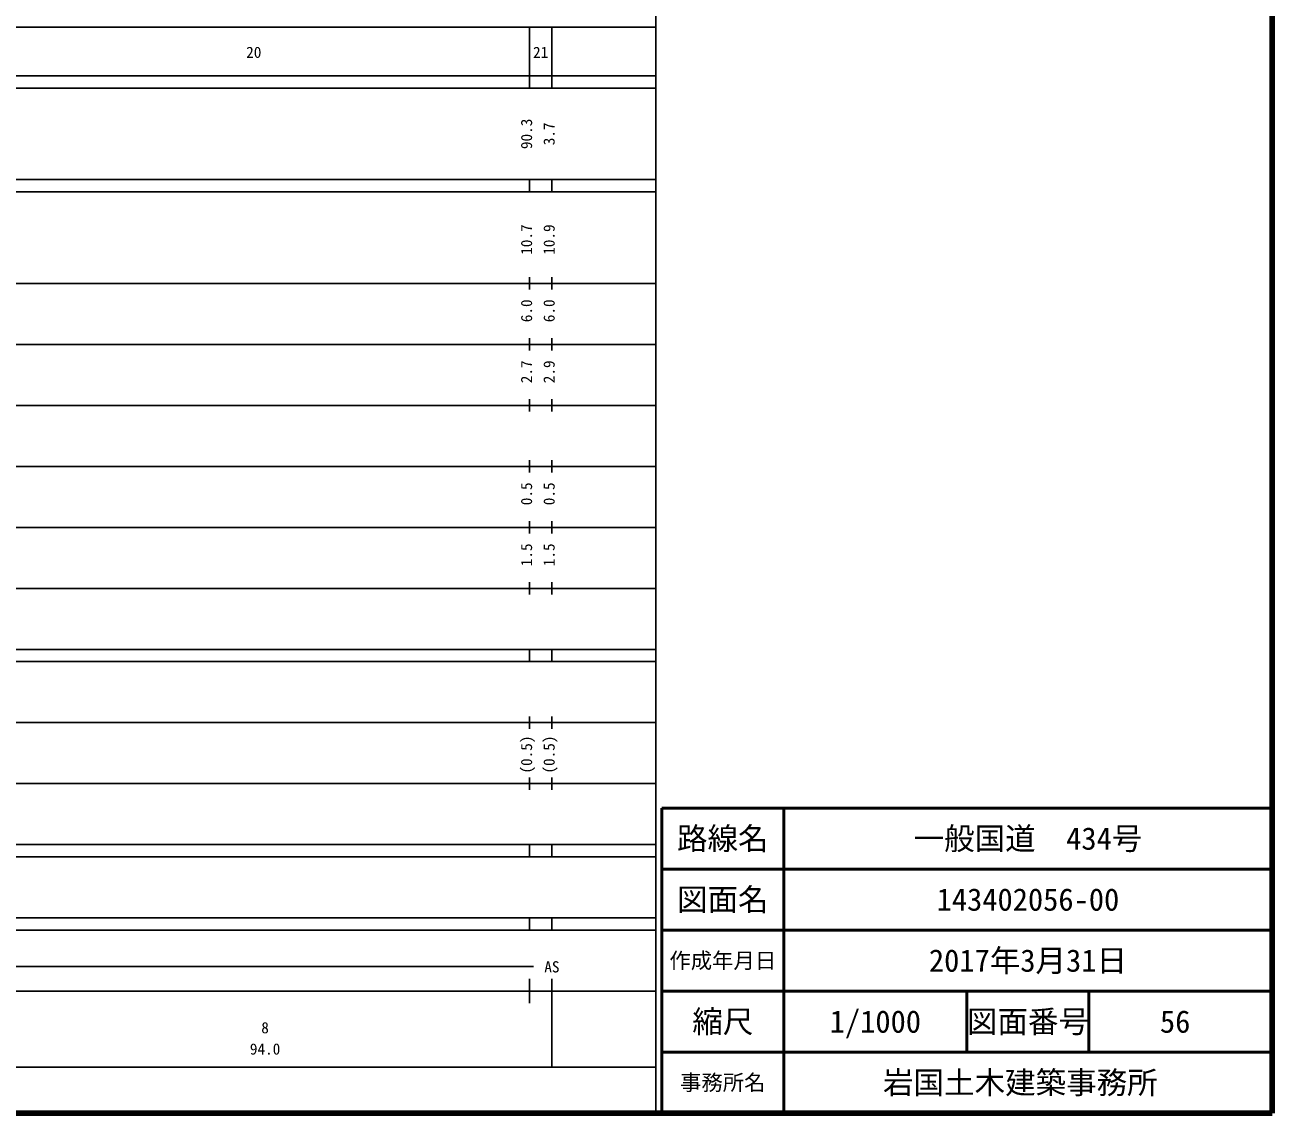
# Model space of a CAD drawing. Units: millimetres on the paper, enlarged 1000 times. Extents: x 40000 to 680000, y 20000 to 380000.
# Drawn here: x 475650 to 680000, y 20000 to 198357 of the extents above; entities that cross this region are included whole.
import ezdxf
from ezdxf.enums import TextEntityAlignment as Align

# ---------------------------------------------------------------- set-up
doc = ezdxf.new("R2010")
doc.units = ezdxf.units.MM
doc.header["$LTSCALE"] = 1000
for name, color, linetype, lineweight in [('M-BGD-RSTR', 7, 'Continuous', 25), ('M-TTL', 2, 'Continuous', 140), ('M-TTL-FRAM', 2, 'Continuous', 50), ('M-TTL-LINE', 7, 'Continuous', 50)]:
    doc.layers.add(name, color=color, linetype=linetype, lineweight=lineweight)
doc.layers.add('M-TTL-TXT', color=7, linetype='Continuous')
doc.styles.add('ＭＳ ゴシック', font='')
doc.styles.get('ＭＳ ゴシック').set_extended_font_data('MS Gothic')

msp = doc.modelspace()

# ---------------------------------------------------------------- linework, layer by layer
at = {"layer": 'M-BGD-RSTR'}
for p, q in [((579000, 20000), (579000, 370000)), ((68000, 198000), (579000, 198000)), ((558300, 188000), (558300, 198000)), ((562000, 188000), (562000, 198000)), ((40000, 190000), (579000, 190000)), ((40000, 188000), (579000, 188000)), ((40000, 173000), (579000, 173000)), ((558300, 171000), (558300, 173000)), ((562000, 171000), (562000, 173000)), ((40000, 171000), (579000, 171000)), ((40000, 156000), (579000, 156000)), ((558300, 155000), (558300, 157000)), ((562000, 155000), (562000, 157000)), ((46000, 146000), (579000, 146000)), ((558300, 145000), (558300, 147000)), ((562000, 145000), (562000, 147000)), ((558300, 135000), (558300, 137000)), ((562000, 135000), (562000, 137000)), ((52000, 136000), (579000, 136000)), ((558300, 125000), (558300, 127000)), ((562000, 125000), (562000, 127000)), ((46000, 126000), (579000, 126000)), ((558300, 115000), (558300, 117000)), ((562000, 115000), (562000, 117000)), ((52000, 116000), (579000, 116000)), ((558300, 105000), (558300, 107000)), ((562000, 105000), (562000, 107000)), ((46000, 106000), (579000, 106000)), ((40000, 96000), (579000, 96000)), ((558300, 94000), (558300, 96000)), ((562000, 94000), (562000, 96000)), ((40000, 94000), (579000, 94000)), ((49000, 84000), (579000, 84000)), ((558300, 83000), (558300, 85000)), ((562000, 83000), (562000, 85000)), ((40000, 74000), (579000, 74000)), ((558300, 73000), (558300, 75000)), ((562000, 73000), (562000, 75000)), ((40000, 64000), (579000, 64000)), ((558300, 62000), (558300, 64000)), ((562000, 62000), (562000, 64000)), ((40000, 62000), (579000, 62000)), ((40000, 52000), (579000, 52000)), ((558300, 50000), (558300, 52000)), ((562000, 50000), (562000, 52000)), ((40000, 50000), (579000, 50000)), ((71000, 44000), (559000, 44000)), ((558300, 38000), (558300, 42000)), ((562000, 27500), (562000, 42000)), ((40000, 40000), (579000, 40000)), ((68000, 27500), (579000, 27500))]:
    msp.add_line(p, q, dxfattribs=at)
at = {"layer": 'M-TTL'}
for p, q in [((680000, 20000), (680000, 380000)), ((40000, 20000), (680000, 20000))]:
    msp.add_line(p, q, dxfattribs=at)
at = {"layer": 'M-TTL-FRAM'}
for p, q in [((680000, 70000), (580000, 70000)), ((580000, 70000), (580000, 20000))]:
    msp.add_line(p, q, dxfattribs=at)
at = {"layer": 'M-TTL-LINE'}
for p, q in [((600000, 70000), (600000, 20000)), ((680000, 60000), (580000, 60000)), ((680000, 50000), (580000, 50000)), ((680000, 40000), (580000, 40000)), ((630000, 40000), (630000, 30000)), ((650000, 40000), (650000, 30000)), ((680000, 30000), (580000, 30000))]:
    msp.add_line(p, q, dxfattribs=at)

# ---------------------------------------------------------------- texts
at = {"layer": 'M-BGD-RSTR', "style": 'ＭＳ ゴシック'}
for s, p in [('20', (513150, 192405)), ('21', (560150, 192405)), ('AS', (562000, 42500)), ('8', (515000, 32523)), ('94.0', (515000, 29033))]:
    msp.add_text(s, height=1833, dxfattribs=at).set_placement(p, align=Align.BOTTOM_CENTER)
for s, p in [('90.3', (559300, 180500)), ('3.7', (563000, 180500)), ('10.7', (559300, 163174)), ('10.9', (563000, 163174)), ('6.0', (559300, 151500)), ('6.0', (563000, 151500)), ('2.7', (559300, 141500)), ('2.9', (563000, 141500)), ('0.5', (559300, 121500)), ('0.5', (563000, 121500)), ('1.5', (559300, 111500)), ('1.5', (563000, 111500)), ('(0.5)', (559300, 78764)), ('(0.5)', (563000, 78764))]:
    msp.add_text(s, height=1833, rotation=90, dxfattribs=at).set_placement(p, align=Align.BOTTOM_CENTER)
at = {"layer": 'M-TTL-TXT', "style": 'ＭＳ ゴシック'}
for s, height, p in [('路線名', 3666, (590000, 65000)), ('路線名', 3666, (590000, 65000)), ('一般国道\u3000434号', 3666, (640000, 65000)), ('図面名', 3666, (590000, 55000)), ('図面名', 3666, (590000, 55000)), ('143402056-00', 3666, (640000, 55000)), ('2017年3月31日', 3666, (640000, 45000)), ('作成年月日', 2566, (590000, 45000)), ('作成年月日', 2566, (590000, 45000)), ('縮尺', 3666, (590000, 35000)), ('縮尺', 3666, (590000, 35000)), ('1/1000', 3666, (615000, 35000)), ('図面番号', 3666, (640000, 35000)), ('図面番号', 3666, (640000, 35000)), ('56', 3666, (664125, 35000)), ('事務所名', 2566, (590000, 25000)), ('事務所名', 2566, (590000, 25000)), ('岩国土木建築事務所 ', 3666, (640000, 25000))]:
    msp.add_text(s, height=height, dxfattribs=at).set_placement(p, align=Align.MIDDLE_CENTER)

doc.saveas('drawing.dxf')
